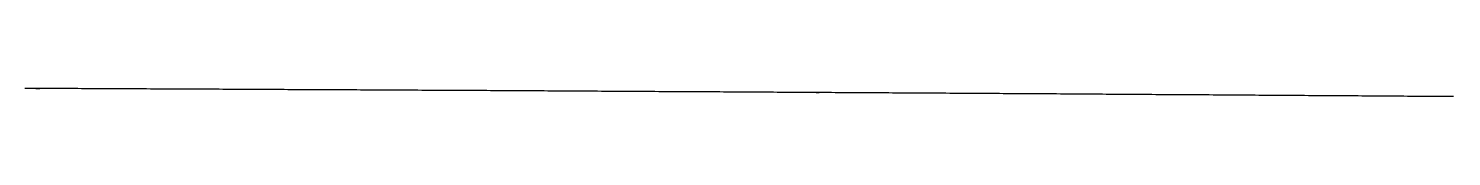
# Model space of a CAD drawing. Header units: millimetres. Extents: x 0 to 7857, y -61 to 540.
# Drawn here: x 1964 to 2946, y -10 to -4 of the extents above; entities that cross this region are included whole.
import ezdxf

# ---------------------------------------------------------------- set-up
doc = ezdxf.new("R2010")
doc.units = ezdxf.units.MM
doc.header["$LTSCALE"] = 10
doc.layers.add('MEMBERS', color=5, linetype='Continuous')

msp = doc.modelspace()

# ---------------------------------------------------------------- linework, layer by layer
at = {"layer": 'MEMBERS', "color": 3, "linetype": 'Continuous'}
for p, q in [((1964.38, -4.34), (1961.77, -4.34)), ((1967, -4.34), (1964.38, -4.34)), ((1969.61, -4.38), (1967, -4.34)), ((1971.92, -4.41), (1969.28, -4.41)), ((1969.28, -4.41), (1972.23, -4.42)), ((1972.23, -4.42), (1969.61, -4.38)), ((1974.56, -4.45), (1971.92, -4.41)), ((1977.19, -4.45), (1974.56, -4.45)), ((1979.83, -4.45), (1977.19, -4.45)), ((1982.46, -4.45), (1979.83, -4.45)), ((1985.1, -4.49), (1982.46, -4.45)), ((1987.74, -4.49), (1985.1, -4.49)), ((1990.37, -4.53), (1987.74, -4.49)), ((1993.01, -4.53), (1990.37, -4.53)), ((1995.65, -4.53), (1993.01, -4.53)), ((1998.28, -4.53), (1995.65, -4.53)), ((2000.92, -4.57), (1998.28, -4.53)), ((2003.55, -4.57), (2000.92, -4.57)), ((2006.19, -4.57), (2003.55, -4.57)), ((2008.83, -4.57), (2006.19, -4.57)), ((2011.46, -4.61), (2008.83, -4.57)), ((2014.1, -4.61), (2011.46, -4.61)), ((2016.74, -4.65), (2014.1, -4.61)), ((2019.37, -4.65), (2016.74, -4.65)), ((2022.01, -4.65), (2019.37, -4.65)), ((2024.64, -4.65), (2022.01, -4.65)), ((2027.28, -4.69), (2024.64, -4.65)), ((2029.92, -4.69), (2027.28, -4.69)), ((2032.55, -4.73), (2029.92, -4.69)), ((2035.19, -4.73), (2032.55, -4.73)), ((2037.83, -4.73), (2035.19, -4.73)), ((2040.46, -4.73), (2037.83, -4.73)), ((2043.1, -4.77), (2040.46, -4.73)), ((2045.73, -4.77), (2043.1, -4.77)), ((2048.37, -4.8), (2045.73, -4.77)), ((2051.01, -4.8), (2048.37, -4.8)), ((2053.64, -4.8), (2051.01, -4.8)), ((2056.28, -4.8), (2053.64, -4.8)), ((2058.92, -4.84), (2056.28, -4.8)), ((2061.55, -4.84), (2058.92, -4.84)), ((2064.19, -4.84), (2061.55, -4.84)), ((2066.82, -4.88), (2064.19, -4.84)), ((2069.46, -4.88), (2066.82, -4.88)), ((2072.1, -4.92), (2069.46, -4.88)), ((2074.73, -4.92), (2072.1, -4.92)), ((2077.37, -4.92), (2074.73, -4.92)), ((2080.01, -4.92), (2077.37, -4.92)), ((2082.64, -4.96), (2080.01, -4.92)), ((2085.28, -4.96), (2082.64, -4.96)), ((2087.91, -5), (2085.28, -4.96)), ((2090.55, -5), (2087.91, -5)), ((2093.19, -5), (2090.55, -5)), ((2095.82, -5), (2093.19, -5)), ((2098.46, -5.04), (2095.82, -5)), ((2101.09, -5.04), (2098.46, -5.04)), ((2103.73, -5.08), (2101.09, -5.04)), ((2106.37, -5.08), (2103.73, -5.08)), ((2109, -5.08), (2106.37, -5.08)), ((2111.64, -5.08), (2109, -5.08)), ((2114.28, -5.12), (2111.64, -5.08)), ((2116.91, -5.12), (2114.28, -5.12)), ((2119.55, -5.12), (2116.91, -5.12)), ((2122.18, -5.12), (2119.55, -5.12)), ((2124.82, -5.16), (2122.18, -5.12)), ((2127.46, -5.2), (2124.82, -5.16)), ((2130.09, -5.2), (2127.46, -5.2)), ((2132.73, -5.2), (2130.09, -5.2)), ((2135.37, -5.2), (2132.73, -5.2)), ((2138, -5.23), (2135.37, -5.2)), ((2140.64, -5.23), (2138, -5.23)), ((2143.27, -5.27), (2140.64, -5.23)), ((2145.91, -5.27), (2143.27, -5.27)), ((2148.55, -5.27), (2145.91, -5.27)), ((2151.18, -5.27), (2148.55, -5.27)), ((2153.82, -5.31), (2151.18, -5.27)), ((2156.46, -5.31), (2153.82, -5.31)), ((2159.09, -5.35), (2156.46, -5.31)), ((2161.73, -5.35), (2159.09, -5.35)), ((2164.36, -5.35), (2161.73, -5.35)), ((2167, -5.39), (2164.36, -5.35)), ((2169.64, -5.39), (2167, -5.39)), ((2172.27, -5.39), (2169.64, -5.39)), ((2174.91, -5.39), (2172.27, -5.39)), ((2177.55, -5.43), (2174.91, -5.39)), ((2180.18, -5.43), (2177.55, -5.43)), ((2182.82, -5.47), (2180.18, -5.43)), ((2185.45, -5.47), (2182.82, -5.47)), ((2188.09, -5.47), (2185.45, -5.47)), ((2190.73, -5.47), (2188.09, -5.47)), ((2193.36, -5.51), (2190.73, -5.47)), ((2196, -5.55), (2193.36, -5.51)), ((2198.64, -5.55), (2196, -5.55)), ((2201.27, -5.55), (2198.64, -5.55)), ((2203.91, -5.55), (2201.27, -5.55)), ((2206.54, -5.59), (2203.91, -5.55)), ((2209.18, -5.59), (2206.54, -5.59)), ((2211.82, -5.62), (2209.18, -5.59)), ((2214.45, -5.62), (2211.82, -5.62)), ((2217.09, -5.62), (2214.45, -5.62)), ((2219.73, -5.62), (2217.09, -5.62)), ((2222.36, -5.66), (2219.73, -5.62)), ((2225, -5.66), (2222.36, -5.66)), ((2227.63, -5.66), (2225, -5.66)), ((2230.27, -5.7), (2227.63, -5.66)), ((2232.91, -5.7), (2230.27, -5.7)), ((2235.54, -5.74), (2232.91, -5.7)), ((2238.18, -5.74), (2235.54, -5.74)), ((2240.82, -5.74), (2238.18, -5.74)), ((2243.45, -5.74), (2240.82, -5.74)), ((2246.09, -5.78), (2243.45, -5.74)), ((2248.72, -5.82), (2246.09, -5.78)), ((2251.36, -5.82), (2248.72, -5.82)), ((2254, -5.82), (2251.36, -5.82)), ((2256.63, -5.82), (2254, -5.82)), ((2259.27, -5.86), (2256.63, -5.82)), ((2261.9, -5.86), (2259.27, -5.86)), ((2264.54, -5.9), (2261.9, -5.86)), ((2267.18, -5.9), (2264.54, -5.9)), ((2269.81, -5.9), (2267.18, -5.9)), ((2272.45, -5.94), (2269.81, -5.9)), ((2275.09, -5.94), (2272.45, -5.94)), ((2277.72, -5.94), (2275.09, -5.94)), ((2280.36, -5.94), (2277.72, -5.94)), ((2282.99, -5.98), (2280.36, -5.94)), ((2285.63, -6.02), (2282.99, -5.98)), ((2288.27, -6.02), (2285.63, -6.02)), ((2290.9, -6.02), (2288.27, -6.02)), ((2293.54, -6.02), (2290.9, -6.02)), ((2296.18, -6.05), (2293.54, -6.02)), ((2298.81, -6.05), (2296.18, -6.05)), ((2301.45, -6.09), (2298.81, -6.05)), ((2304.08, -6.09), (2301.45, -6.09)), ((2306.72, -6.09), (2304.08, -6.09)), ((2309.36, -6.13), (2306.72, -6.09)), ((2311.99, -6.13), (2309.36, -6.13)), ((2314.63, -6.17), (2311.99, -6.13)), ((2317.27, -6.17), (2314.63, -6.17)), ((2319.9, -6.17), (2317.27, -6.17)), ((2322.54, -6.21), (2319.9, -6.17)), ((2325.17, -6.21), (2322.54, -6.21)), ((2327.81, -6.21), (2325.17, -6.21)), ((2330.45, -6.21), (2327.81, -6.21)), ((2333.08, -6.25), (2330.45, -6.21)), ((2335.72, -6.25), (2333.08, -6.25)), ((2338.36, -6.29), (2335.72, -6.25)), ((2340.99, -6.29), (2338.36, -6.29)), ((2343.63, -6.29), (2340.99, -6.29)), ((2346.26, -6.33), (2343.63, -6.29)), ((2348.9, -6.33), (2346.26, -6.33)), ((2351.54, -6.37), (2348.9, -6.33)), ((2354.17, -6.37), (2351.54, -6.37)), ((2356.81, -6.37), (2354.17, -6.37)), ((2359.45, -6.41), (2356.81, -6.37)), ((2362.08, -6.41), (2359.45, -6.41)), ((2364.72, -6.45), (2362.08, -6.41)), ((2367.35, -6.45), (2364.72, -6.45)), ((2369.99, -6.45), (2367.35, -6.45)), ((2372.63, -6.48), (2369.99, -6.45)), ((2375.26, -6.48), (2372.63, -6.48)), ((2377.9, -6.48), (2375.26, -6.48)), ((2380.53, -6.48), (2377.9, -6.48)), ((2383.17, -6.52), (2380.53, -6.48)), ((2385.81, -6.56), (2383.17, -6.52)), ((2388.44, -6.56), (2385.81, -6.56)), ((2391.08, -6.56), (2388.44, -6.56)), ((2393.72, -6.56), (2391.08, -6.56)), ((2396.35, -6.6), (2393.72, -6.56)), ((2398.99, -6.64), (2396.35, -6.6)), ((2401.62, -6.64), (2398.99, -6.64)), ((2404.26, -6.64), (2401.62, -6.64)), ((2406.9, -6.64), (2404.26, -6.64)), ((2409.53, -6.68), (2406.9, -6.64)), ((2412.17, -6.72), (2409.53, -6.68)), ((2414.81, -6.72), (2412.17, -6.72)), ((2417.44, -6.72), (2414.81, -6.72)), ((2420.08, -6.72), (2417.44, -6.72)), ((2422.71, -6.76), (2420.08, -6.72)), ((2425.35, -6.76), (2422.71, -6.76)), ((2427.99, -6.76), (2425.35, -6.76)), ((2430.62, -6.8), (2427.99, -6.76)), ((2433.26, -6.84), (2430.62, -6.8)), ((2435.9, -6.84), (2433.26, -6.84)), ((2438.53, -6.84), (2435.9, -6.84)), ((2441.17, -6.84), (2438.53, -6.84)), ((2443.8, -6.88), (2441.17, -6.84)), ((2446.44, -6.91), (2443.8, -6.88)), ((2449.08, -6.91), (2446.44, -6.91)), ((2451.71, -6.91), (2449.08, -6.91)), ((2454.35, -6.91), (2451.71, -6.91)), ((2456.99, -6.95), (2454.35, -6.91)), ((2459.62, -6.99), (2456.99, -6.95)), ((2462.26, -6.99), (2459.62, -6.99)), ((2464.89, -6.99), (2462.26, -6.99)), ((2467.53, -6.99), (2464.89, -6.99)), ((2470.17, -7.03), (2467.53, -6.99)), ((2472.8, -7.03), (2470.17, -7.03)), ((2475.44, -7.03), (2472.8, -7.03)), ((2478.07, -7.07), (2475.44, -7.03)), ((2480.71, -7.11), (2478.07, -7.07)), ((2483.35, -7.11), (2480.71, -7.11)), ((2485.98, -7.11), (2483.35, -7.11)), ((2488.62, -7.11), (2485.98, -7.11)), ((2491.26, -7.15), (2488.62, -7.11)), ((2493.89, -7.19), (2491.26, -7.15)), ((2496.53, -7.19), (2493.89, -7.19)), ((2499.16, -7.19), (2496.53, -7.19)), ((2501.8, -7.23), (2499.16, -7.19)), ((2504.44, -7.23), (2501.8, -7.23)), ((2507.07, -7.27), (2504.44, -7.23)), ((2509.69, -7.25), (2507.07, -7.27)), ((2510.27, -7.27), (2507.64, -7.23)), ((2507.64, -7.23), (2509.69, -7.25)), ((2512.9, -7.3), (2510.27, -7.27)), ((2515.53, -7.3), (2512.9, -7.3)), ((2518.16, -7.3), (2515.53, -7.3)), ((2520.79, -7.34), (2518.16, -7.3)), ((2523.43, -7.34), (2520.79, -7.34)), ((2526.06, -7.34), (2523.43, -7.34)), ((2528.69, -7.34), (2526.06, -7.34)), ((2531.32, -7.38), (2528.69, -7.34)), ((2533.95, -7.42), (2531.32, -7.38)), ((2536.59, -7.42), (2533.95, -7.42)), ((2539.22, -7.42), (2536.59, -7.42)), ((2541.85, -7.46), (2539.22, -7.42)), ((2544.48, -7.46), (2541.85, -7.46)), ((2547.11, -7.5), (2544.48, -7.46)), ((2549.75, -7.5), (2547.11, -7.5)), ((2552.38, -7.5), (2549.75, -7.5)), ((2555.01, -7.54), (2552.38, -7.5)), ((2557.64, -7.54), (2555.01, -7.54)), ((2560.27, -7.58), (2557.64, -7.54)), ((2562.9, -7.58), (2560.27, -7.58)), ((2565.54, -7.58), (2562.9, -7.58)), ((2568.17, -7.62), (2565.54, -7.58)), ((2570.8, -7.62), (2568.17, -7.62)), ((2573.43, -7.62), (2570.8, -7.62)), ((2576.06, -7.66), (2573.43, -7.62)), ((2578.7, -7.7), (2576.06, -7.66)), ((2581.33, -7.7), (2578.7, -7.7)), ((2583.96, -7.7), (2581.33, -7.7)), ((2586.59, -7.7), (2583.96, -7.7)), ((2589.22, -7.73), (2586.59, -7.7)), ((2591.85, -7.77), (2589.22, -7.73)), ((2594.49, -7.77), (2591.85, -7.77)), ((2597.12, -7.77), (2594.49, -7.77)), ((2599.75, -7.81), (2597.12, -7.77)), ((2602.38, -7.81), (2599.75, -7.81)), ((2605.01, -7.81), (2602.38, -7.81)), ((2607.65, -7.85), (2605.01, -7.81)), ((2610.28, -7.85), (2607.65, -7.85)), ((2612.91, -7.89), (2610.28, -7.85)), ((2615.54, -7.89), (2612.91, -7.89)), ((2618.17, -7.89), (2615.54, -7.89)), ((2620.81, -7.93), (2618.17, -7.89)), ((2623.44, -7.97), (2620.81, -7.93)), ((2626.07, -7.97), (2623.44, -7.97)), ((2628.7, -7.97), (2626.07, -7.97)), ((2631.33, -8.01), (2628.7, -7.97)), ((2633.96, -8.01), (2631.33, -8.01)), ((2636.6, -8.05), (2633.96, -8.01)), ((2639.23, -8.05), (2636.6, -8.05)), ((2641.86, -8.05), (2639.23, -8.05)), ((2644.49, -8.09), (2641.86, -8.05)), ((2647.12, -8.09), (2644.49, -8.09)), ((2649.76, -8.09), (2647.12, -8.09)), ((2652.39, -8.12), (2649.76, -8.09)), ((2655.02, -8.16), (2652.39, -8.12)), ((2657.65, -8.16), (2655.02, -8.16)), ((2660.28, -8.16), (2657.65, -8.16)), ((2662.92, -8.2), (2660.28, -8.16)), ((2665.55, -8.2), (2662.92, -8.2)), ((2668.18, -8.24), (2665.55, -8.2)), ((2670.81, -8.24), (2668.18, -8.24)), ((2673.44, -8.24), (2670.81, -8.24)), ((2676.07, -8.28), (2673.44, -8.24)), ((2678.71, -8.32), (2676.07, -8.28)), ((2681.34, -8.32), (2678.71, -8.32)), ((2683.97, -8.32), (2681.34, -8.32)), ((2686.6, -8.36), (2683.97, -8.32)), ((2689.23, -8.36), (2686.6, -8.36)), ((2691.87, -8.36), (2689.23, -8.36)), ((2694.5, -8.4), (2691.87, -8.36)), ((2697.13, -8.4), (2694.5, -8.4)), ((2699.76, -8.44), (2697.13, -8.4)), ((2702.39, -8.44), (2699.76, -8.44)), ((2705.03, -8.44), (2702.39, -8.44)), ((2707.66, -8.48), (2705.03, -8.44)), ((2710.29, -8.52), (2707.66, -8.48)), ((2712.92, -8.52), (2710.29, -8.52)), ((2715.55, -8.52), (2712.92, -8.52)), ((2718.18, -8.55), (2715.55, -8.52)), ((2720.82, -8.55), (2718.18, -8.55)), ((2723.45, -8.59), (2720.82, -8.55)), ((2726.08, -8.59), (2723.45, -8.59)), ((2728.71, -8.59), (2726.08, -8.59)), ((2731.34, -8.63), (2728.71, -8.59)), ((2733.98, -8.63), (2731.34, -8.63)), ((2736.61, -8.63), (2733.98, -8.63)), ((2739.24, -8.67), (2736.61, -8.63)), ((2741.87, -8.71), (2739.24, -8.67)), ((2744.5, -8.71), (2741.87, -8.71)), ((2747.14, -8.71), (2744.5, -8.71)), ((2749.77, -8.75), (2747.14, -8.71)), ((2752.4, -8.79), (2749.77, -8.75)), ((2755.03, -8.79), (2752.4, -8.79)), ((2757.66, -8.79), (2755.03, -8.79)), ((2760.29, -8.83), (2757.66, -8.79)), ((2762.93, -8.83), (2760.29, -8.83)), ((2765.56, -8.87), (2762.93, -8.83)), ((2768.19, -8.87), (2765.56, -8.87)), ((2770.82, -8.87), (2768.19, -8.87)), ((2773.45, -8.91), (2770.82, -8.87)), ((2776.09, -8.91), (2773.45, -8.91)), ((2778.72, -8.91), (2776.09, -8.91)), ((2781.35, -8.95), (2778.72, -8.91)), ((2783.98, -8.98), (2781.35, -8.95)), ((2786.61, -8.98), (2783.98, -8.98)), ((2789.25, -8.98), (2786.61, -8.98)), ((2791.88, -9.02), (2789.25, -8.98)), ((2794.51, -9.06), (2791.88, -9.02)), ((2797.14, -9.06), (2794.51, -9.06)), ((2799.77, -9.06), (2797.14, -9.06)), ((2802.4, -9.1), (2799.77, -9.06)), ((2805.04, -9.1), (2802.4, -9.1)), ((2807.67, -9.14), (2805.04, -9.1)), ((2810.3, -9.14), (2807.67, -9.14)), ((2812.93, -9.18), (2810.3, -9.14)), ((2815.56, -9.18), (2812.93, -9.18)), ((2818.2, -9.18), (2815.56, -9.18)), ((2820.83, -9.22), (2818.2, -9.18)), ((2823.46, -9.22), (2820.83, -9.22)), ((2826.09, -9.26), (2823.46, -9.22)), ((2828.72, -9.26), (2826.09, -9.26)), ((2831.35, -9.3), (2828.72, -9.26)), ((2833.99, -9.3), (2831.35, -9.3)), ((2836.62, -9.34), (2833.99, -9.3)), ((2839.25, -9.34), (2836.62, -9.34)), ((2841.88, -9.34), (2839.25, -9.34)), ((2844.51, -9.38), (2841.88, -9.34)), ((2847.15, -9.41), (2844.51, -9.38)), ((2849.78, -9.41), (2847.15, -9.41)), ((2852.41, -9.41), (2849.78, -9.41)), ((2855.04, -9.45), (2852.41, -9.41)), ((2857.67, -9.45), (2855.04, -9.45)), ((2860.31, -9.45), (2857.67, -9.45)), ((2862.94, -9.49), (2860.31, -9.45)), ((2865.57, -9.53), (2862.94, -9.49)), ((2868.2, -9.53), (2865.57, -9.53)), ((2870.83, -9.53), (2868.2, -9.53)), ((2873.46, -9.57), (2870.83, -9.53)), ((2876.1, -9.61), (2873.46, -9.57)), ((2878.73, -9.61), (2876.1, -9.61)), ((2881.36, -9.61), (2878.73, -9.61)), ((2883.99, -9.65), (2881.36, -9.61)), ((2886.62, -9.69), (2883.99, -9.65)), ((2889.26, -9.69), (2886.62, -9.69)), ((2891.89, -9.69), (2889.26, -9.69)), ((2894.52, -9.73), (2891.89, -9.69)), ((2897.15, -9.73), (2894.52, -9.73)), ((2899.78, -9.73), (2897.15, -9.73)), ((2902.41, -9.77), (2899.78, -9.73)), ((2905.05, -9.8), (2902.41, -9.77)), ((2907.68, -9.8), (2905.05, -9.8)), ((2910.31, -9.8), (2907.68, -9.8)), ((2912.94, -9.84), (2910.31, -9.8)), ((2915.57, -9.88), (2912.94, -9.84)), ((2918.21, -9.88), (2915.57, -9.88)), ((2920.84, -9.88), (2918.21, -9.88)), ((2923.47, -9.92), (2920.84, -9.88)), ((2926.1, -9.92), (2923.47, -9.92)), ((2928.73, -9.96), (2926.1, -9.92)), ((2931.37, -9.96), (2928.73, -9.96)), ((2934, -10), (2931.37, -9.96)), ((2936.63, -10), (2934, -10)), ((2939.26, -10), (2936.63, -10)), ((2941.89, -10.04), (2939.26, -10)), ((2944.52, -10.08), (2941.89, -10.04)), ((2947.16, -10.08), (2944.52, -10.08))]:
    msp.add_line(p, q, dxfattribs=at)

doc.saveas('drawing.dxf')
